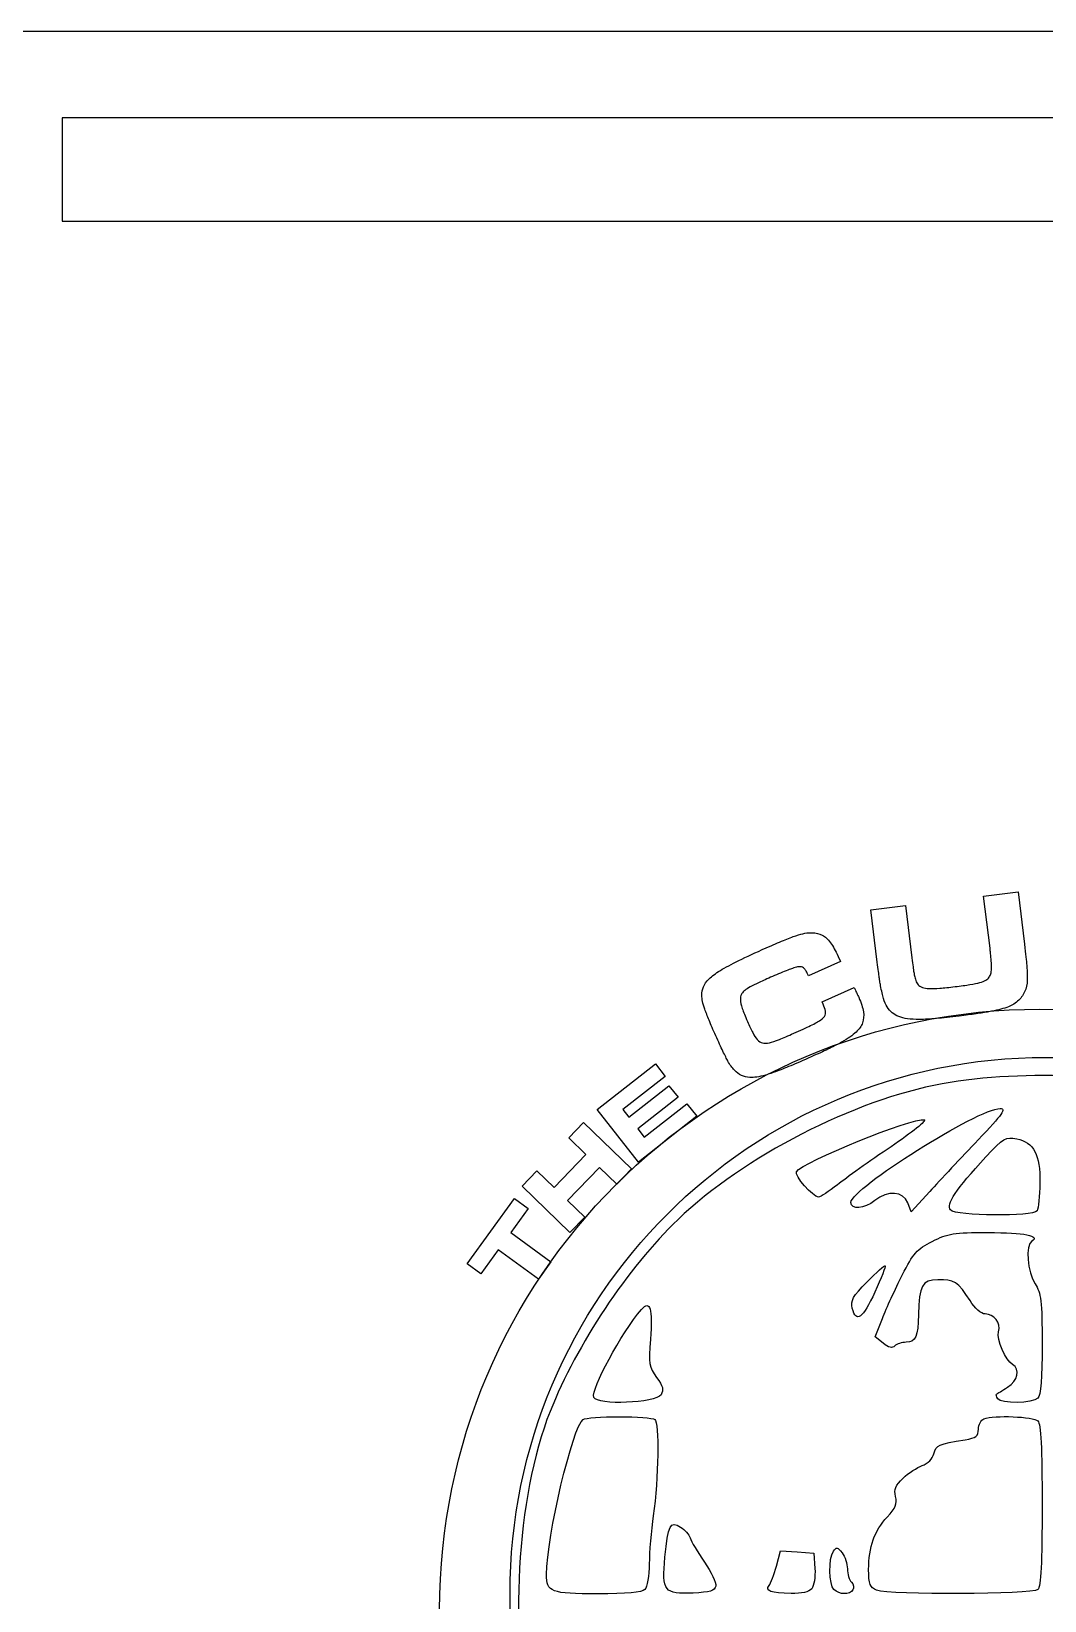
# Model space of a CAD drawing. Extents: x -139 to 87, y -93 to 92.
# Drawn here: x -99.94 to -70.57, y 44.27 to 89.74 of the extents above; entities that cross this region are included whole.
import ezdxf

# ---------------------------------------------------------------- set-up
doc = ezdxf.new("R2010")
doc.units = 0
doc.header["$MEASUREMENT"] = 0
doc.layers.add('LAYER_1', color=7, linetype='CONTINUOUS')

msp = doc.modelspace()

# ---------------------------------------------------------------- linework, layer by layer
at = {"layer": 'LAYER_1', "color": 250}
msp.add_lwpolyline([(-99.0534, 84.2359), (-39.0534, 84.2359), (-39.0534, 87.2359), (-99.0534, 87.2359), (-99.0534, 84.2359)], close=True, dxfattribs=at)
msp.add_ellipse((-70.7059, 44.0067), major_axis=(0, 17.4005), ratio=1, dxfattribs=at)
at = {"layer": 'LAYER_1', "color": 7}
msp.add_ellipse((-70.5297, 44.4765), major_axis=(0, 15.5362), ratio=1, dxfattribs=at)
at = {"layer": 'LAYER_1', "color": 250}
for points, knots in [([(-134.4311, 89.7359), (-134.4311, 89.7359), (-3.6755, 89.7359), (-3.6755, 89.7359), (-3.6755, 89.7359), (-1.1332, 89.7359), (0.9467, 87.656), (0.9467, 85.1137), (0.9467, 85.1137), (0.9467, 85.1137), (0.9467, 4.3582), (0.9467, 4.3582), (0.9467, 4.3582), (0.9467, 1.8158), (-1.1332, -0.2641), (-3.6755, -0.2641), (-3.6755, -0.2641), (-3.6755, -0.2641), (-134.4311, -0.2641), (-134.4311, -0.2641), (-134.4311, -0.2641), (-136.9734, -0.2641), (-139.0533, 1.8158), (-139.0533, 4.3582), (-139.0533, 4.3582), (-139.0533, 4.3582), (-139.0533, 85.1137), (-139.0533, 85.1137), (-139.0533, 85.1137), (-139.0533, 87.656), (-136.9734, 89.7359), (-134.4311, 89.7359)], [0, 0, 0, 0, 0.1111111, 0.1111111, 0.1111111, 0.1111111, 0.2222222, 0.2222222, 0.2222222, 0.2222222, 0.3333333, 0.3333333, 0.3333333, 0.3333333, 0.4444444, 0.4444444, 0.4444444, 0.4444444, 0.5555556, 0.5555556, 0.5555556, 0.5555556, 0.6666667, 0.6666667, 0.6666667, 0.6666667, 0.7777778, 0.7777778, 0.7777778, 0.7777778, 1, 1, 1, 1]), ([(-75.6082, 64.2842), (-75.6082, 64.2842), (-75.4217, 62.7703), (-75.4217, 62.7703), (-75.4217, 62.7703), (-75.4076, 62.6609), (-75.3951, 62.5706), (-75.3861, 62.4993), (-75.3861, 62.4993), (-75.3769, 62.4289), (-75.3687, 62.3717), (-75.3629, 62.3287), (-75.3629, 62.3287), (-75.357, 62.2856), (-75.3521, 62.2516), (-75.348, 62.225), (-75.348, 62.225), (-75.3438, 62.1986), (-75.3397, 62.1754), (-75.3363, 62.1546), (-75.3363, 62.1546), (-75.3323, 62.1348), (-75.3281, 62.1115), (-75.3231, 62.0858), (-75.3231, 62.0858), (-75.2966, 61.9376), (-75.2692, 61.8141), (-75.2394, 61.7155), (-75.2394, 61.7155), (-75.2104, 61.6169), (-75.1756, 61.5357), (-75.135, 61.4719), (-75.135, 61.4719), (-75.0944, 61.4081), (-75.0455, 61.3526), (-74.9867, 61.3061), (-74.9867, 61.3061), (-74.932, 61.2597), (-74.869, 61.2224), (-74.7978, 61.1926), (-74.7978, 61.1926), (-74.7265, 61.1629), (-74.642, 61.1413), (-74.5426, 61.128), (-74.5426, 61.128), (-74.4439, 61.1147), (-74.3262, 61.1089), (-74.1887, 61.1106), (-74.1887, 61.1106), (-74.0512, 61.1123), (-73.8888, 61.1213), (-73.7015, 61.138), (-73.7015, 61.138), (-73.5134, 61.1545), (-73.2955, 61.1786), (-73.0469, 61.2092), (-73.0469, 61.2092), (-72.8614, 61.2316), (-72.6981, 61.2531), (-72.5573, 61.2731), (-72.5573, 61.2731), (-72.4163, 61.2929), (-72.2921, 61.3128), (-72.1851, 61.3318), (-72.1851, 61.3318), (-72.0783, 61.3517), (-71.9822, 61.3717), (-71.8985, 61.3923), (-71.8985, 61.3923), (-71.8148, 61.4131), (-71.7369, 61.4346), (-71.6656, 61.4586), (-71.6656, 61.4586), (-71.5431, 61.5009), (-71.4387, 61.5597), (-71.3516, 61.6368), (-71.3516, 61.6368), (-71.2638, 61.713), (-71.1966, 61.8033), (-71.1486, 61.9086), (-71.1486, 61.9086), (-71.1014, 62.0138), (-71.0757, 62.1298), (-71.0723, 62.2574), (-71.0723, 62.2574), (-71.0724, 62.3038), (-71.0723, 62.346), (-71.0724, 62.3842), (-71.0724, 62.3842), (-71.0732, 62.4223), (-71.0749, 62.4646), (-71.0774, 62.5093), (-71.0774, 62.5093), (-71.0799, 62.5541), (-71.084, 62.6096), (-71.089, 62.675), (-71.089, 62.675), (-71.0948, 62.7404), (-71.1022, 62.8225), (-71.1121, 62.9228), (-71.1121, 62.9228), (-71.1221, 63.0222), (-71.1346, 63.1465), (-71.1495, 63.2948), (-71.1495, 63.2948), (-71.1495, 63.2948), (-71.3358, 64.8087), (-71.3358, 64.8087), (-71.3358, 64.8087), (-71.3358, 64.8087), (-72.3369, 64.6861), (-72.3369, 64.6861), (-72.3369, 64.6861), (-72.3369, 64.6861), (-72.1512, 63.1714), (-72.1512, 63.1714), (-72.1512, 63.1714), (-72.1479, 63.1465), (-72.1446, 63.1126), (-72.1405, 63.071), (-72.1405, 63.071), (-72.1363, 63.0296), (-72.1321, 62.9857), (-72.128, 62.9394), (-72.128, 62.9394), (-72.1238, 62.8921), (-72.1198, 62.8474), (-72.1164, 62.8051), (-72.1164, 62.8051), (-72.1106, 62.7106), (-72.1089, 62.6336), (-72.1106, 62.5756), (-72.1106, 62.5756), (-72.1114, 62.5168), (-72.1173, 62.4687), (-72.128, 62.4322), (-72.128, 62.4322), (-72.1388, 62.3958), (-72.1554, 62.3618), (-72.1786, 62.332), (-72.1786, 62.332), (-72.2009, 62.2996), (-72.2332, 62.2707), (-72.2763, 62.2458), (-72.2763, 62.2458), (-72.3186, 62.2209), (-72.3766, 62.1986), (-72.4503, 62.1787), (-72.4503, 62.1787), (-72.5241, 62.158), (-72.6193, 62.1389), (-72.7362, 62.1199), (-72.7362, 62.1199), (-72.8522, 62.1008), (-72.9964, 62.081), (-73.1662, 62.0602), (-73.1662, 62.0602), (-73.3361, 62.0395), (-73.4827, 62.0238), (-73.6045, 62.0146), (-73.6045, 62.0146), (-73.7264, 62.0047), (-73.8283, 62.0022), (-73.9112, 62.0055), (-73.9112, 62.0055), (-73.994, 62.0088), (-74.0612, 62.0196), (-74.1134, 62.037), (-74.1134, 62.037), (-74.1648, 62.0552), (-74.2061, 62.0809), (-74.236, 62.114), (-74.236, 62.114), (-74.2658, 62.1481), (-74.289, 62.1902), (-74.3055, 62.2408), (-74.3055, 62.2408), (-74.313, 62.2665), (-74.3205, 62.2888), (-74.3263, 62.3096), (-74.3263, 62.3096), (-74.3321, 62.3295), (-74.3371, 62.3527), (-74.3421, 62.3784), (-74.3421, 62.3784), (-74.3478, 62.4033), (-74.3536, 62.4372), (-74.3602, 62.4778), (-74.3602, 62.4778), (-74.3669, 62.5184), (-74.3743, 62.5723), (-74.3843, 62.6394), (-74.3843, 62.6394), (-74.3934, 62.7057), (-74.4058, 62.7902), (-74.4208, 62.8929), (-74.4208, 62.8929), (-74.4208, 62.8929), (-74.6063, 64.4076), (-74.6063, 64.4076), (-74.6063, 64.4076), (-74.6063, 64.4076), (-75.6082, 64.2842), (-75.6082, 64.2842)], [0, 0, 0, 0, 0.0192308, 0.0192308, 0.0192308, 0.0192308, 0.0384615, 0.0384615, 0.0384615, 0.0384615, 0.0576923, 0.0576923, 0.0576923, 0.0576923, 0.0769231, 0.0769231, 0.0769231, 0.0769231, 0.0961538, 0.0961538, 0.0961538, 0.0961538, 0.1153846, 0.1153846, 0.1153846, 0.1153846, 0.1346154, 0.1346154, 0.1346154, 0.1346154, 0.1538462, 0.1538462, 0.1538462, 0.1538462, 0.1730769, 0.1730769, 0.1730769, 0.1730769, 0.1923077, 0.1923077, 0.1923077, 0.1923077, 0.2115385, 0.2115385, 0.2115385, 0.2115385, 0.2307692, 0.2307692, 0.2307692, 0.2307692, 0.25, 0.25, 0.25, 0.25, 0.2692308, 0.2692308, 0.2692308, 0.2692308, 0.2884615, 0.2884615, 0.2884615, 0.2884615, 0.3076923, 0.3076923, 0.3076923, 0.3076923, 0.3269231, 0.3269231, 0.3269231, 0.3269231, 0.3461538, 0.3461538, 0.3461538, 0.3461538, 0.3653846, 0.3653846, 0.3653846, 0.3653846, 0.3846154, 0.3846154, 0.3846154, 0.3846154, 0.4038462, 0.4038462, 0.4038462, 0.4038462, 0.4230769, 0.4230769, 0.4230769, 0.4230769, 0.4423077, 0.4423077, 0.4423077, 0.4423077, 0.4615385, 0.4615385, 0.4615385, 0.4615385, 0.4807692, 0.4807692, 0.4807692, 0.4807692, 0.5, 0.5, 0.5, 0.5, 0.5192308, 0.5192308, 0.5192308, 0.5192308, 0.5384615, 0.5384615, 0.5384615, 0.5384615, 0.5576923, 0.5576923, 0.5576923, 0.5576923, 0.5769231, 0.5769231, 0.5769231, 0.5769231, 0.5961538, 0.5961538, 0.5961538, 0.5961538, 0.6153846, 0.6153846, 0.6153846, 0.6153846, 0.6346154, 0.6346154, 0.6346154, 0.6346154, 0.6538462, 0.6538462, 0.6538462, 0.6538462, 0.6730769, 0.6730769, 0.6730769, 0.6730769, 0.6923077, 0.6923077, 0.6923077, 0.6923077, 0.7115385, 0.7115385, 0.7115385, 0.7115385, 0.7307692, 0.7307692, 0.7307692, 0.7307692, 0.75, 0.75, 0.75, 0.75, 0.7692308, 0.7692308, 0.7692308, 0.7692308, 0.7884615, 0.7884615, 0.7884615, 0.7884615, 0.8076923, 0.8076923, 0.8076923, 0.8076923, 0.8269231, 0.8269231, 0.8269231, 0.8269231, 0.8461538, 0.8461538, 0.8461538, 0.8461538, 0.8653846, 0.8653846, 0.8653846, 0.8653846, 0.8846154, 0.8846154, 0.8846154, 0.8846154, 0.9038462, 0.9038462, 0.9038462, 0.9038462, 0.9230769, 0.9230769, 0.9230769, 0.9230769, 0.9423077, 0.9423077, 0.9423077, 0.9423077, 0.9615385, 0.9615385, 0.9615385, 0.9615385, 1, 1, 1, 1]), ([(-77.0192, 61.6202), (-76.9786, 61.5316), (-76.9504, 61.4561), (-76.933, 61.3957), (-76.933, 61.3957), (-76.9156, 61.3343), (-76.9164, 61.2805), (-76.9347, 61.2341), (-76.9347, 61.2341), (-76.9528, 61.1868), (-76.9951, 61.1404), (-77.0614, 61.0941), (-77.0614, 61.0941), (-77.1278, 61.0477), (-77.2246, 60.9938), (-77.3515, 60.9333), (-77.3515, 60.9333), (-77.479, 60.8728), (-77.6423, 60.7982), (-77.8428, 60.7096), (-77.8428, 60.7096), (-78.0044, 60.6367), (-78.1428, 60.577), (-78.2571, 60.5306), (-78.2571, 60.5306), (-78.3714, 60.4842), (-78.4684, 60.4519), (-78.5479, 60.4345), (-78.5479, 60.4345), (-78.6266, 60.4162), (-78.6946, 60.4154), (-78.7501, 60.4296), (-78.7501, 60.4296), (-78.8056, 60.4436), (-78.8554, 60.476), (-78.8993, 60.5256), (-78.8993, 60.5256), (-78.9432, 60.5746), (-78.9879, 60.6433), (-79.0318, 60.7303), (-79.0318, 60.7303), (-79.0757, 60.8181), (-79.1263, 60.9259), (-79.1826, 61.0543), (-79.1826, 61.0543), (-79.2498, 61.2042), (-79.3003, 61.3294), (-79.3334, 61.4304), (-79.3334, 61.4304), (-79.3674, 61.5307), (-79.3856, 61.6128), (-79.3889, 61.6782), (-79.3889, 61.6782), (-79.3923, 61.7428), (-79.3824, 61.7976), (-79.3583, 61.8406), (-79.3583, 61.8406), (-79.3443, 61.8705), (-79.321, 61.8994), (-79.2895, 61.9285), (-79.2895, 61.9285), (-79.2581, 61.9574), (-79.2125, 61.9898), (-79.1536, 62.0238), (-79.1536, 62.0238), (-79.0948, 62.0586), (-79.0178, 62.0983), (-78.9224, 62.1448), (-78.9224, 62.1448), (-78.8271, 62.1903), (-78.7079, 62.245), (-78.5653, 62.3079), (-78.5653, 62.3079), (-78.4949, 62.3395), (-78.4203, 62.3717), (-78.3416, 62.4049), (-78.3416, 62.4049), (-78.2629, 62.4381), (-78.1875, 62.4687), (-78.1154, 62.4977), (-78.1154, 62.4977), (-78.0434, 62.5259), (-77.982, 62.5499), (-77.9314, 62.569), (-77.9314, 62.569), (-77.8627, 62.5938), (-77.8072, 62.6121), (-77.7624, 62.6237), (-77.7624, 62.6237), (-77.7185, 62.6344), (-77.6821, 62.6394), (-77.6539, 62.6385), (-77.6539, 62.6385), (-77.6265, 62.6378), (-77.6025, 62.632), (-77.5843, 62.6203), (-77.5843, 62.6203), (-77.5653, 62.6096), (-77.5479, 62.5963), (-77.5321, 62.5805), (-77.5321, 62.5805), (-77.5172, 62.5648), (-77.4997, 62.5408), (-77.4816, 62.5093), (-77.4816, 62.5093), (-77.4625, 62.4778), (-77.4393, 62.433), (-77.4103, 62.3768), (-77.4103, 62.3768), (-77.4103, 62.3768), (-76.4881, 62.7869), (-76.4881, 62.7869), (-76.4881, 62.7869), (-76.4881, 62.7869), (-76.5552, 62.9369), (-76.5552, 62.9369), (-76.5552, 62.9369), (-76.6281, 63.1026), (-76.7018, 63.2352), (-76.7756, 63.3346), (-76.7756, 63.3346), (-76.8493, 63.4348), (-76.9297, 63.5069), (-77.0159, 63.5525), (-77.0159, 63.5525), (-77.1028, 63.5972), (-77.2015, 63.6204), (-77.3116, 63.6229), (-77.3116, 63.6229), (-77.373, 63.6254), (-77.441, 63.6196), (-77.5155, 63.6064), (-77.5155, 63.6064), (-77.59, 63.5931), (-77.677, 63.5699), (-77.7782, 63.536), (-77.7782, 63.536), (-77.8792, 63.5028), (-77.9994, 63.4573), (-78.1403, 63.3993), (-78.1403, 63.3993), (-78.2803, 63.342), (-78.4469, 63.27), (-78.6399, 63.1838), (-78.6399, 63.1838), (-78.949, 63.0462), (-79.2124, 62.9244), (-79.4304, 62.8184), (-79.4304, 62.8184), (-79.6475, 62.7123), (-79.8265, 62.617), (-79.9673, 62.5308), (-79.9673, 62.5308), (-80.1074, 62.4455), (-80.2167, 62.3643), (-80.2954, 62.2881), (-80.2954, 62.2881), (-80.3742, 62.2119), (-80.4288, 62.1348), (-80.4603, 62.0568), (-80.4603, 62.0568), (-80.4918, 61.9781), (-80.5067, 61.8945), (-80.5059, 61.8034), (-80.5059, 61.8034), (-80.5059, 61.7528), (-80.4985, 61.6965), (-80.4852, 61.6327), (-80.4852, 61.6327), (-80.4711, 61.5689), (-80.4495, 61.4934), (-80.419, 61.4048), (-80.419, 61.4048), (-80.3883, 61.317), (-80.3468, 61.2101), (-80.2954, 61.0858), (-80.2954, 61.0858), (-80.2432, 60.9607), (-80.1795, 60.8123), (-80.1024, 60.6392), (-80.1024, 60.6392), (-80.0237, 60.4644), (-79.9549, 60.3144), (-79.8953, 60.1892), (-79.8953, 60.1892), (-79.8356, 60.065), (-79.7875, 59.9696), (-79.7527, 59.9025), (-79.7527, 59.9025), (-79.6905, 59.7948), (-79.6276, 59.7078), (-79.5638, 59.6399), (-79.5638, 59.6399), (-79.5, 59.5719), (-79.4312, 59.5214), (-79.3583, 59.4882), (-79.3583, 59.4882), (-79.2854, 59.4542), (-79.2034, 59.436), (-79.113, 59.431), (-79.113, 59.431), (-79.0526, 59.4277), (-78.9854, 59.431), (-78.9125, 59.4418), (-78.9125, 59.4418), (-78.8396, 59.4517), (-78.7551, 59.4709), (-78.6589, 59.499), (-78.6589, 59.499), (-78.5628, 59.5263), (-78.4494, 59.5653), (-78.3192, 59.6142), (-78.3192, 59.6142), (-78.1891, 59.6631), (-78.0367, 59.7244), (-77.8627, 59.7981), (-77.8627, 59.7981), (-77.6879, 59.8719), (-77.4857, 59.9597), (-77.2553, 60.0624), (-77.2553, 60.0624), (-77.083, 60.1395), (-76.9313, 60.2091), (-76.8004, 60.2729), (-76.8004, 60.2729), (-76.6703, 60.3359), (-76.5568, 60.3939), (-76.4607, 60.4477), (-76.4607, 60.4477), (-76.3646, 60.5016), (-76.2817, 60.5522), (-76.2121, 60.6002), (-76.2121, 60.6002), (-76.1425, 60.6491), (-76.082, 60.6963), (-76.0307, 60.7444), (-76.0307, 60.7444), (-75.9429, 60.8273), (-75.8815, 60.9168), (-75.8476, 61.0112), (-75.8476, 61.0112), (-75.8127, 61.1065), (-75.8045, 61.2142), (-75.8226, 61.3344), (-75.8226, 61.3344), (-75.8409, 61.4545), (-75.8856, 61.5929), (-75.9561, 61.7512), (-75.9561, 61.7512), (-75.9627, 61.7652), (-75.9718, 61.7843), (-75.9826, 61.8058), (-75.9826, 61.8058), (-75.9933, 61.8282), (-76.0083, 61.8581), (-76.0257, 61.8937), (-76.0257, 61.8937), (-76.0439, 61.9301), (-76.0663, 61.9765), (-76.0928, 62.0329), (-76.0928, 62.0329), (-76.0928, 62.0329), (-77.0192, 61.6202), (-77.0192, 61.6202)], [0, 0, 0, 0, 0.0149254, 0.0149254, 0.0149254, 0.0149254, 0.0298507, 0.0298507, 0.0298507, 0.0298507, 0.0447761, 0.0447761, 0.0447761, 0.0447761, 0.0597015, 0.0597015, 0.0597015, 0.0597015, 0.0746269, 0.0746269, 0.0746269, 0.0746269, 0.0895522, 0.0895522, 0.0895522, 0.0895522, 0.1044776, 0.1044776, 0.1044776, 0.1044776, 0.119403, 0.119403, 0.119403, 0.119403, 0.1343284, 0.1343284, 0.1343284, 0.1343284, 0.1492537, 0.1492537, 0.1492537, 0.1492537, 0.1641791, 0.1641791, 0.1641791, 0.1641791, 0.1791045, 0.1791045, 0.1791045, 0.1791045, 0.1940299, 0.1940299, 0.1940299, 0.1940299, 0.2089552, 0.2089552, 0.2089552, 0.2089552, 0.2238806, 0.2238806, 0.2238806, 0.2238806, 0.238806, 0.238806, 0.238806, 0.238806, 0.2537313, 0.2537313, 0.2537313, 0.2537313, 0.2686567, 0.2686567, 0.2686567, 0.2686567, 0.2835821, 0.2835821, 0.2835821, 0.2835821, 0.2985075, 0.2985075, 0.2985075, 0.2985075, 0.3134328, 0.3134328, 0.3134328, 0.3134328, 0.3283582, 0.3283582, 0.3283582, 0.3283582, 0.3432836, 0.3432836, 0.3432836, 0.3432836, 0.358209, 0.358209, 0.358209, 0.358209, 0.3731343, 0.3731343, 0.3731343, 0.3731343, 0.3880597, 0.3880597, 0.3880597, 0.3880597, 0.4029851, 0.4029851, 0.4029851, 0.4029851, 0.4179104, 0.4179104, 0.4179104, 0.4179104, 0.4328358, 0.4328358, 0.4328358, 0.4328358, 0.4477612, 0.4477612, 0.4477612, 0.4477612, 0.4626866, 0.4626866, 0.4626866, 0.4626866, 0.4776119, 0.4776119, 0.4776119, 0.4776119, 0.4925373, 0.4925373, 0.4925373, 0.4925373, 0.5074627, 0.5074627, 0.5074627, 0.5074627, 0.5223881, 0.5223881, 0.5223881, 0.5223881, 0.5373134, 0.5373134, 0.5373134, 0.5373134, 0.5522388, 0.5522388, 0.5522388, 0.5522388, 0.5671642, 0.5671642, 0.5671642, 0.5671642, 0.5820896, 0.5820896, 0.5820896, 0.5820896, 0.5970149, 0.5970149, 0.5970149, 0.5970149, 0.6119403, 0.6119403, 0.6119403, 0.6119403, 0.6268657, 0.6268657, 0.6268657, 0.6268657, 0.641791, 0.641791, 0.641791, 0.641791, 0.6567164, 0.6567164, 0.6567164, 0.6567164, 0.6716418, 0.6716418, 0.6716418, 0.6716418, 0.6865672, 0.6865672, 0.6865672, 0.6865672, 0.7014925, 0.7014925, 0.7014925, 0.7014925, 0.7164179, 0.7164179, 0.7164179, 0.7164179, 0.7313433, 0.7313433, 0.7313433, 0.7313433, 0.7462687, 0.7462687, 0.7462687, 0.7462687, 0.761194, 0.761194, 0.761194, 0.761194, 0.7761194, 0.7761194, 0.7761194, 0.7761194, 0.7910448, 0.7910448, 0.7910448, 0.7910448, 0.8059701, 0.8059701, 0.8059701, 0.8059701, 0.8208955, 0.8208955, 0.8208955, 0.8208955, 0.8358209, 0.8358209, 0.8358209, 0.8358209, 0.8507463, 0.8507463, 0.8507463, 0.8507463, 0.8656716, 0.8656716, 0.8656716, 0.8656716, 0.880597, 0.880597, 0.880597, 0.880597, 0.8955224, 0.8955224, 0.8955224, 0.8955224, 0.9104478, 0.9104478, 0.9104478, 0.9104478, 0.9253731, 0.9253731, 0.9253731, 0.9253731, 0.9402985, 0.9402985, 0.9402985, 0.9402985, 0.9552239, 0.9552239, 0.9552239, 0.9552239, 0.9701493, 0.9701493, 0.9701493, 0.9701493, 1, 1, 1, 1]), ([(-72.5914, 29.1468), (-72.7889, 29.1675), (-73.4124, 29.2814), (-73.9768, 29.4001), (-73.9768, 29.4001), (-79.3789, 30.5356), (-84.089, 35.0758), (-85.4059, 40.4169), (-85.4059, 40.4169), (-86.1104, 43.274), (-85.8969, 47.2491), (-84.9043, 49.7562), (-84.9043, 49.7562), (-84.1372, 51.6935), (-82.6598, 53.908), (-81.1953, 55.3152), (-81.1953, 55.3152), (-79.3024, 57.1343), (-76.0925, 58.7819), (-73.5399, 59.2448), (-73.5399, 59.2448), (-71.1223, 59.6832), (-67.938, 59.5074), (-65.8692, 58.8214), (-65.8692, 58.8214), (-64.8198, 58.4734), (-62.6295, 57.3516), (-61.6652, 56.6683), (-61.6652, 56.6683), (-60.526, 55.8611), (-58.9816, 54.3277), (-58.1894, 53.2173), (-58.1894, 53.2173), (-57.0845, 51.6685), (-56.0605, 49.3896), (-55.7126, 47.7053), (-55.7126, 47.7053), (-55.3137, 45.7741), (-55.3272, 42.8344), (-55.7437, 40.9301), (-55.7437, 40.9301), (-56.6634, 36.7245), (-59.4442, 32.9957), (-63.1904, 30.9448), (-63.1904, 30.9448), (-64.8755, 30.0222), (-66.6424, 29.4276), (-68.4167, 29.1858), (-68.4167, 29.1858), (-69.16, 29.0846), (-71.7622, 29.0602), (-72.5914, 29.1468)], [0, 0, 0, 0, 0.0714286, 0.0714286, 0.0714286, 0.0714286, 0.1428571, 0.1428571, 0.1428571, 0.1428571, 0.2142857, 0.2142857, 0.2142857, 0.2142857, 0.2857143, 0.2857143, 0.2857143, 0.2857143, 0.3571429, 0.3571429, 0.3571429, 0.3571429, 0.4285714, 0.4285714, 0.4285714, 0.4285714, 0.5, 0.5, 0.5, 0.5, 0.5714286, 0.5714286, 0.5714286, 0.5714286, 0.6428571, 0.6428571, 0.6428571, 0.6428571, 0.7142857, 0.7142857, 0.7142857, 0.7142857, 0.7857143, 0.7857143, 0.7857143, 0.7857143, 0.8571429, 0.8571429, 0.8571429, 0.8571429, 1, 1, 1, 1]), ([(-83.5367, 58.5029), (-83.5367, 58.5029), (-82.3463, 56.9794), (-82.3463, 56.9794), (-82.3463, 56.9794), (-82.3463, 56.9794), (-80.6512, 58.3037), (-80.6512, 58.3037), (-80.6512, 58.3037), (-80.6512, 58.3037), (-80.9368, 58.6691), (-80.9368, 58.6691), (-80.9368, 58.6691), (-80.9368, 58.6691), (-82.1747, 57.7015), (-82.1747, 57.7015), (-82.1747, 57.7015), (-82.1747, 57.7015), (-82.3642, 57.9437), (-82.3642, 57.9437), (-82.3642, 57.9437), (-82.3642, 57.9437), (-81.1969, 58.8557), (-81.1969, 58.8557), (-81.1969, 58.8557), (-81.1969, 58.8557), (-81.4589, 59.1916), (-81.4589, 59.1916), (-81.4589, 59.1916), (-81.4589, 59.1916), (-82.6266, 58.2795), (-82.6266, 58.2795), (-82.6266, 58.2795), (-82.6266, 58.2795), (-82.7997, 58.5014), (-82.7997, 58.5014), (-82.7997, 58.5014), (-82.7997, 58.5014), (-81.5705, 59.4614), (-81.5705, 59.4614), (-81.5705, 59.4614), (-81.5705, 59.4614), (-81.8509, 59.8204), (-81.8509, 59.8204), (-81.8509, 59.8204), (-81.8509, 59.8204), (-83.5367, 58.5029), (-83.5367, 58.5029)], [0, 0, 0, 0, 0.0769231, 0.0769231, 0.0769231, 0.0769231, 0.1538462, 0.1538462, 0.1538462, 0.1538462, 0.2307692, 0.2307692, 0.2307692, 0.2307692, 0.3076923, 0.3076923, 0.3076923, 0.3076923, 0.3846154, 0.3846154, 0.3846154, 0.3846154, 0.4615385, 0.4615385, 0.4615385, 0.4615385, 0.5384615, 0.5384615, 0.5384615, 0.5384615, 0.6153846, 0.6153846, 0.6153846, 0.6153846, 0.6923077, 0.6923077, 0.6923077, 0.6923077, 0.7692308, 0.7692308, 0.7692308, 0.7692308, 0.8461538, 0.8461538, 0.8461538, 0.8461538, 1, 1, 1, 1]), ([(-76.5762, 56.3193), (-76.3319, 56.514), (-75.6325, 57.0105), (-75.0219, 57.4225), (-75.0219, 57.4225), (-74.4114, 57.8346), (-73.975, 58.1849), (-74.0523, 58.201), (-74.0523, 58.201), (-74.4023, 58.2739), (-77.589, 56.983), (-77.7661, 56.6966), (-77.7661, 56.6966), (-77.8324, 56.5892), (-77.2857, 55.9652), (-77.1251, 55.9652), (-77.1251, 55.9652), (-77.0675, 55.9652), (-76.8204, 56.1245), (-76.5762, 56.3193), (-76.5762, 56.3193), (-76.5762, 56.3193), (-76.5762, 56.3193), (-76.5762, 56.3193)], [0, 0, 0, 0, 0.1428571, 0.1428571, 0.1428571, 0.1428571, 0.2857143, 0.2857143, 0.2857143, 0.2857143, 0.4285714, 0.4285714, 0.4285714, 0.4285714, 0.5714286, 0.5714286, 0.5714286, 0.5714286, 0.7142857, 0.7142857, 0.7142857, 0.7142857, 1, 1, 1, 1]), ([(-72.4958, 57.6235), (-71.7869, 58.3669), (-71.6715, 58.5309), (-71.8573, 58.5309), (-71.8573, 58.5309), (-72.4909, 58.5309), (-76.1833, 56.2089), (-76.1833, 55.8105), (-76.1833, 55.8105), (-76.1833, 55.5914), (-75.8011, 55.6202), (-75.4929, 55.8625), (-75.4929, 55.8625), (-75.1099, 56.1638), (-74.6642, 56.1346), (-74.537, 55.7999), (-74.537, 55.7999), (-74.537, 55.7999), (-74.4352, 55.5321), (-74.4352, 55.5321), (-74.4352, 55.5321), (-74.4352, 55.5321), (-73.8981, 56.1241), (-73.8981, 56.1241), (-73.8981, 56.1241), (-73.6027, 56.4497), (-72.9717, 57.1244), (-72.4958, 57.6235), (-72.4958, 57.6235), (-72.4958, 57.6235), (-72.4958, 57.6235), (-72.4958, 57.6235)], [0, 0, 0, 0, 0.1111111, 0.1111111, 0.1111111, 0.1111111, 0.2222222, 0.2222222, 0.2222222, 0.2222222, 0.3333333, 0.3333333, 0.3333333, 0.3333333, 0.4444444, 0.4444444, 0.4444444, 0.4444444, 0.5555556, 0.5555556, 0.5555556, 0.5555556, 0.6666667, 0.6666667, 0.6666667, 0.6666667, 0.7777778, 0.7777778, 0.7777778, 0.7777778, 1, 1, 1, 1]), ([(-85.719, 56.2776), (-85.719, 56.2776), (-84.3279, 54.9344), (-84.3279, 54.9344), (-84.3279, 54.9344), (-84.3279, 54.9344), (-83.8993, 55.3786), (-83.8993, 55.3786), (-83.8993, 55.3786), (-83.8993, 55.3786), (-84.402, 55.8639), (-84.402, 55.8639), (-84.402, 55.8639), (-84.402, 55.8639), (-83.4773, 56.8214), (-83.4773, 56.8214), (-83.4773, 56.8214), (-83.4773, 56.8214), (-82.9746, 56.3356), (-82.9746, 56.3356), (-82.9746, 56.3356), (-82.9746, 56.3356), (-82.5459, 56.7797), (-82.5459, 56.7797), (-82.5459, 56.7797), (-82.5459, 56.7797), (-83.9369, 58.1234), (-83.9369, 58.1234), (-83.9369, 58.1234), (-83.9369, 58.1234), (-84.3657, 57.6793), (-84.3657, 57.6793), (-84.3657, 57.6793), (-84.3657, 57.6793), (-83.8674, 57.1978), (-83.8674, 57.1978), (-83.8674, 57.1978), (-83.8674, 57.1978), (-84.7915, 56.2403), (-84.7915, 56.2403), (-84.7915, 56.2403), (-84.7915, 56.2403), (-85.2903, 56.7218), (-85.2903, 56.7218), (-85.2903, 56.7218), (-85.2903, 56.7218), (-85.719, 56.2776), (-85.719, 56.2776)], [0, 0, 0, 0, 0.0769231, 0.0769231, 0.0769231, 0.0769231, 0.1538462, 0.1538462, 0.1538462, 0.1538462, 0.2307692, 0.2307692, 0.2307692, 0.2307692, 0.3076923, 0.3076923, 0.3076923, 0.3076923, 0.3846154, 0.3846154, 0.3846154, 0.3846154, 0.4615385, 0.4615385, 0.4615385, 0.4615385, 0.5384615, 0.5384615, 0.5384615, 0.5384615, 0.6153846, 0.6153846, 0.6153846, 0.6153846, 0.6923077, 0.6923077, 0.6923077, 0.6923077, 0.7692308, 0.7692308, 0.7692308, 0.7692308, 0.8461538, 0.8461538, 0.8461538, 0.8461538, 1, 1, 1, 1]), ([(-70.7864, 55.5692), (-70.7466, 55.6336), (-70.7103, 55.9952), (-70.7058, 56.3728), (-70.7058, 56.3728), (-70.696, 57.1977), (-70.8793, 57.5457), (-71.3785, 57.6499), (-71.3785, 57.6499), (-71.6961, 57.7161), (-71.7562, 57.6809), (-72.2713, 57.1253), (-72.2713, 57.1253), (-73.1455, 56.1825), (-73.4322, 55.7536), (-73.2971, 55.5908), (-73.2971, 55.5908), (-73.1474, 55.4104), (-70.8965, 55.3911), (-70.7864, 55.5692), (-70.7864, 55.5692), (-70.7864, 55.5692), (-70.7864, 55.5692), (-70.7864, 55.5692)], [0, 0, 0, 0, 0.1428571, 0.1428571, 0.1428571, 0.1428571, 0.2857143, 0.2857143, 0.2857143, 0.2857143, 0.4285714, 0.4285714, 0.4285714, 0.4285714, 0.5714286, 0.5714286, 0.5714286, 0.5714286, 0.7142857, 0.7142857, 0.7142857, 0.7142857, 1, 1, 1, 1]), ([(-87.3125, 54.0301), (-87.3125, 54.0301), (-86.9138, 53.7401), (-86.9138, 53.7401), (-86.9138, 53.7401), (-86.9138, 53.7401), (-86.4078, 54.4371), (-86.4078, 54.4371), (-86.4078, 54.4371), (-86.4078, 54.4371), (-85.242, 53.5898), (-85.242, 53.5898), (-85.242, 53.5898), (-85.242, 53.5898), (-84.879, 54.0896), (-84.879, 54.0896), (-84.879, 54.0896), (-84.879, 54.0896), (-86.0447, 54.9368), (-86.0447, 54.9368), (-86.0447, 54.9368), (-86.0447, 54.9368), (-85.5387, 55.6333), (-85.5387, 55.6333), (-85.5387, 55.6333), (-85.5387, 55.6333), (-85.9375, 55.9229), (-85.9375, 55.9229), (-85.9375, 55.9229), (-85.9375, 55.9229), (-87.3125, 54.0301), (-87.3125, 54.0301)], [0, 0, 0, 0, 0.1111111, 0.1111111, 0.1111111, 0.1111111, 0.2222222, 0.2222222, 0.2222222, 0.2222222, 0.3333333, 0.3333333, 0.3333333, 0.3333333, 0.4444444, 0.4444444, 0.4444444, 0.4444444, 0.5555556, 0.5555556, 0.5555556, 0.5555556, 0.6666667, 0.6666667, 0.6666667, 0.6666667, 0.7777778, 0.7777778, 0.7777778, 0.7777778, 1, 1, 1, 1]), ([(-70.7646, 50.1359), (-70.6804, 50.22), (-70.6416, 50.7155), (-70.6421, 51.701), (-70.6421, 51.701), (-70.6431, 52.9673), (-70.6676, 53.1804), (-70.8467, 53.4508), (-70.8467, 53.4508), (-71.0691, 53.7867), (-71.1273, 54.5724), (-70.9383, 54.6891), (-70.9383, 54.6891), (-70.6851, 54.8456), (-71.1473, 54.9359), (-72.2099, 54.9374), (-72.2099, 54.9374), (-73.1903, 54.9388), (-73.3746, 54.9095), (-73.8257, 54.6809), (-73.8257, 54.6809), (-74.2684, 54.4566), (-74.3821, 54.3291), (-74.6969, 53.704), (-74.6969, 53.704), (-74.896, 53.3087), (-75.1538, 52.7445), (-75.2697, 52.4504), (-75.2697, 52.4504), (-75.2697, 52.4504), (-75.4805, 51.9156), (-75.4805, 51.9156), (-75.4805, 51.9156), (-75.4805, 51.9156), (-75.251, 51.7298), (-75.251, 51.7298), (-75.251, 51.7298), (-75.0922, 51.6011), (-74.9887, 51.5768), (-74.9148, 51.6507), (-74.9148, 51.6507), (-74.8561, 51.7094), (-74.7068, 51.7574), (-74.583, 51.7574), (-74.583, 51.7574), (-74.3126, 51.7574), (-74.2367, 51.9269), (-74.2231, 52.5612), (-74.2231, 52.5612), (-74.2051, 53.4073), (-74.1253, 53.5512), (-73.6645, 53.5697), (-73.6645, 53.5697), (-73.2006, 53.5883), (-73.0704, 53.504), (-72.73, 52.9648), (-72.73, 52.9648), (-72.5902, 52.7434), (-72.4044, 52.5785), (-72.2947, 52.5785), (-72.2947, 52.5785), (-72.0352, 52.5785), (-71.8367, 52.3175), (-71.9031, 52.0636), (-71.9031, 52.0636), (-71.9634, 51.8331), (-71.7097, 51.2391), (-71.4964, 51.1109), (-71.4964, 51.1109), (-71.2691, 50.9743), (-71.3426, 50.644), (-71.642, 50.4567), (-71.642, 50.4567), (-71.7972, 50.3596), (-71.9404, 50.2692), (-71.9602, 50.2559), (-71.9602, 50.2559), (-71.98, 50.2425), (-71.9656, 50.1824), (-71.9285, 50.1222), (-71.9285, 50.1222), (-71.836, 49.9726), (-70.917, 49.9834), (-70.7645, 50.1359), (-70.7645, 50.1359), (-70.7645, 50.1359), (-70.7646, 50.1359), (-70.7646, 50.1359)], [0, 0, 0, 0, 0.0434783, 0.0434783, 0.0434783, 0.0434783, 0.0869565, 0.0869565, 0.0869565, 0.0869565, 0.1304348, 0.1304348, 0.1304348, 0.1304348, 0.173913, 0.173913, 0.173913, 0.173913, 0.2173913, 0.2173913, 0.2173913, 0.2173913, 0.2608696, 0.2608696, 0.2608696, 0.2608696, 0.3043478, 0.3043478, 0.3043478, 0.3043478, 0.3478261, 0.3478261, 0.3478261, 0.3478261, 0.3913043, 0.3913043, 0.3913043, 0.3913043, 0.4347826, 0.4347826, 0.4347826, 0.4347826, 0.4782609, 0.4782609, 0.4782609, 0.4782609, 0.5217391, 0.5217391, 0.5217391, 0.5217391, 0.5652174, 0.5652174, 0.5652174, 0.5652174, 0.6086957, 0.6086957, 0.6086957, 0.6086957, 0.6521739, 0.6521739, 0.6521739, 0.6521739, 0.6956522, 0.6956522, 0.6956522, 0.6956522, 0.7391304, 0.7391304, 0.7391304, 0.7391304, 0.7826087, 0.7826087, 0.7826087, 0.7826087, 0.826087, 0.826087, 0.826087, 0.826087, 0.8695652, 0.8695652, 0.8695652, 0.8695652, 0.9130435, 0.9130435, 0.9130435, 0.9130435, 1, 1, 1, 1]), ([(-75.4885, 53.2133), (-75.3039, 53.6144), (-75.1681, 53.9579), (-75.1868, 53.9765), (-75.1868, 53.9765), (-75.2055, 53.9952), (-75.4433, 53.7845), (-75.7153, 53.5083), (-75.7153, 53.5083), (-76.129, 53.0883), (-76.199, 52.9628), (-76.1434, 52.741), (-76.1434, 52.741), (-76.0339, 52.305), (-75.8433, 52.4425), (-75.4885, 53.2133)], [0, 0, 0, 0, 0.2, 0.2, 0.2, 0.2, 0.4, 0.4, 0.4, 0.4, 0.6, 0.6, 0.6, 0.6, 1, 1, 1, 1]), ([(-81.688, 50.2393), (-81.602, 50.3762), (-81.6308, 50.4864), (-81.8191, 50.741), (-81.8191, 50.741), (-82.0393, 51.039), (-82.0548, 51.1354), (-81.9969, 51.8486), (-81.9969, 51.8486), (-81.9255, 52.7277), (-82.0072, 52.9989), (-82.2559, 52.7091), (-82.2559, 52.7091), (-82.8368, 52.0326), (-83.7252, 50.3934), (-83.6363, 50.162), (-83.6363, 50.162), (-83.5447, 49.9232), (-81.8444, 49.9907), (-81.688, 50.2393)], [0, 0, 0, 0, 0.1666667, 0.1666667, 0.1666667, 0.1666667, 0.3333333, 0.3333333, 0.3333333, 0.3333333, 0.5, 0.5, 0.5, 0.5, 0.6666667, 0.6666667, 0.6666667, 0.6666667, 1, 1, 1, 1]), ([(-82.1563, 44.5939), (-82.0886, 44.6617), (-82.0318, 44.9961), (-82.03, 45.338), (-82.03, 45.338), (-82.0283, 45.6795), (-81.977, 46.3052), (-81.9161, 46.7286), (-81.9161, 46.7286), (-81.7599, 47.8139), (-81.7337, 49.4307), (-81.8707, 49.5236), (-81.8707, 49.5236), (-81.9319, 49.5651), (-82.3975, 49.5991), (-82.9056, 49.5991), (-82.9056, 49.5991), (-83.4136, 49.5991), (-83.8822, 49.5651), (-83.9468, 49.5236), (-83.9468, 49.5236), (-84.248, 49.3306), (-85.0068, 46.12), (-85.0089, 45.0301), (-85.0089, 45.0301), (-85.0098, 44.5191), (-84.8813, 44.4707), (-83.5213, 44.4707), (-83.5213, 44.4707), (-82.6923, 44.4707), (-82.2386, 44.5117), (-82.1564, 44.5939), (-82.1564, 44.5939), (-82.1564, 44.5939), (-82.1563, 44.5939), (-82.1563, 44.5939)], [0, 0, 0, 0, 0.1, 0.1, 0.1, 0.1, 0.2, 0.2, 0.2, 0.2, 0.3, 0.3, 0.3, 0.3, 0.4, 0.4, 0.4, 0.4, 0.5, 0.5, 0.5, 0.5, 0.6, 0.6, 0.6, 0.6, 0.7, 0.7, 0.7, 0.7, 0.8, 0.8, 0.8, 0.8, 1, 1, 1, 1]), ([(-70.7646, 44.5939), (-70.6761, 44.6824), (-70.6414, 45.3693), (-70.6414, 47.0365), (-70.6414, 47.0365), (-70.6414, 48.7036), (-70.6761, 49.3905), (-70.7646, 49.479), (-70.7646, 49.479), (-70.892, 49.6065), (-72.0365, 49.6511), (-72.3264, 49.5399), (-72.3264, 49.5399), (-72.4157, 49.5056), (-72.4887, 49.3692), (-72.4887, 49.2367), (-72.4887, 49.2367), (-72.4887, 49.0377), (-72.5557, 48.9849), (-72.8736, 48.9338), (-72.8736, 48.9338), (-73.6462, 48.8096), (-73.7171, 48.778), (-73.7794, 48.5298), (-73.7794, 48.5298), (-73.8155, 48.386), (-73.9566, 48.2408), (-74.1145, 48.1848), (-74.1145, 48.1848), (-74.2646, 48.1316), (-74.5155, 47.968), (-74.6722, 47.8213), (-74.6722, 47.8213), (-74.8957, 47.6119), (-74.9426, 47.4973), (-74.8901, 47.2882), (-74.8901, 47.2882), (-74.8377, 47.0794), (-74.8901, 46.9511), (-75.1304, 46.6955), (-75.1304, 46.6955), (-75.5055, 46.2971), (-75.6702, 45.8318), (-75.6702, 45.1705), (-75.6702, 45.1705), (-75.6702, 44.7467), (-75.6346, 44.655), (-75.4393, 44.5765), (-75.4393, 44.5765), (-75.0744, 44.4299), (-70.9132, 44.4453), (-70.7646, 44.5939), (-70.7646, 44.5939), (-70.7646, 44.5939), (-70.7646, 44.5939), (-70.7646, 44.5939)], [0, 0, 0, 0, 0.0666667, 0.0666667, 0.0666667, 0.0666667, 0.1333333, 0.1333333, 0.1333333, 0.1333333, 0.2, 0.2, 0.2, 0.2, 0.2666667, 0.2666667, 0.2666667, 0.2666667, 0.3333333, 0.3333333, 0.3333333, 0.3333333, 0.4, 0.4, 0.4, 0.4, 0.4666667, 0.4666667, 0.4666667, 0.4666667, 0.5333333, 0.5333333, 0.5333333, 0.5333333, 0.6, 0.6, 0.6, 0.6, 0.6666667, 0.6666667, 0.6666667, 0.6666667, 0.7333333, 0.7333333, 0.7333333, 0.7333333, 0.8, 0.8, 0.8, 0.8, 0.8666667, 0.8666667, 0.8666667, 0.8666667, 1, 1, 1, 1]), ([(-80.1037, 44.695), (-80.0856, 44.7902), (-80.2325, 45.1031), (-80.4301, 45.3905), (-80.4301, 45.3905), (-80.6278, 45.6778), (-80.8149, 45.9927), (-80.8458, 46.0901), (-80.8458, 46.0901), (-80.8767, 46.1875), (-81.0011, 46.3291), (-81.1221, 46.4047), (-81.1221, 46.4047), (-81.4217, 46.5919), (-81.4891, 46.4618), (-81.5766, 45.5271), (-81.5766, 45.5271), (-81.6685, 44.547), (-81.5934, 44.4517), (-80.7607, 44.4919), (-80.7607, 44.4919), (-80.2719, 44.5155), (-80.1295, 44.5596), (-80.1037, 44.695), (-80.1037, 44.695), (-80.1037, 44.695), (-80.1037, 44.695), (-80.1037, 44.695)], [0, 0, 0, 0, 0.125, 0.125, 0.125, 0.125, 0.25, 0.25, 0.25, 0.25, 0.375, 0.375, 0.375, 0.375, 0.5, 0.5, 0.5, 0.5, 0.625, 0.625, 0.625, 0.625, 0.75, 0.75, 0.75, 0.75, 1, 1, 1, 1]), ([(-77.3186, 44.6171), (-77.2518, 44.6976), (-77.2115, 44.9632), (-77.229, 45.2072), (-77.229, 45.2072), (-77.229, 45.2072), (-77.261, 45.651), (-77.261, 45.651), (-77.261, 45.651), (-77.261, 45.651), (-77.743, 45.6821), (-77.743, 45.6821), (-77.743, 45.6821), (-77.743, 45.6821), (-78.2251, 45.7131), (-78.2251, 45.7131), (-78.2251, 45.7131), (-78.2251, 45.7131), (-78.3432, 45.2715), (-78.3432, 45.2715), (-78.3432, 45.2715), (-78.4082, 45.0287), (-78.5049, 44.7767), (-78.5582, 44.7117), (-78.5582, 44.7117), (-78.6874, 44.5539), (-78.5082, 44.489), (-77.915, 44.4789), (-77.915, 44.4789), (-77.6204, 44.4738), (-77.3939, 44.5263), (-77.3186, 44.6171), (-77.3186, 44.6171), (-77.3186, 44.6171), (-77.3186, 44.6171), (-77.3186, 44.6171)], [0, 0, 0, 0, 0.1, 0.1, 0.1, 0.1, 0.2, 0.2, 0.2, 0.2, 0.3, 0.3, 0.3, 0.3, 0.4, 0.4, 0.4, 0.4, 0.5, 0.5, 0.5, 0.5, 0.6, 0.6, 0.6, 0.6, 0.7, 0.7, 0.7, 0.7, 0.8, 0.8, 0.8, 0.8, 1, 1, 1, 1]), ([(-76.1265, 44.5823), (-76.0886, 44.6437), (-76.109, 44.7453), (-76.1718, 44.8081), (-76.1718, 44.8081), (-76.2346, 44.871), (-76.286, 45.0428), (-76.286, 45.1901), (-76.286, 45.1901), (-76.286, 45.3374), (-76.3544, 45.5475), (-76.4379, 45.6571), (-76.4379, 45.6571), (-76.5695, 45.8295), (-76.6038, 45.8356), (-76.693, 45.7023), (-76.693, 45.7023), (-76.8363, 45.4881), (-76.8249, 44.7429), (-76.676, 44.5939), (-76.676, 44.5939), (-76.5224, 44.4404), (-76.2182, 44.434), (-76.1265, 44.5824), (-76.1265, 44.5824), (-76.1265, 44.5824), (-76.1265, 44.5823), (-76.1265, 44.5823)], [0, 0, 0, 0, 0.125, 0.125, 0.125, 0.125, 0.25, 0.25, 0.25, 0.25, 0.375, 0.375, 0.375, 0.375, 0.5, 0.5, 0.5, 0.5, 0.625, 0.625, 0.625, 0.625, 0.75, 0.75, 0.75, 0.75, 1, 1, 1, 1])]:
    msp.add_open_spline(points, degree=3, knots=knots, dxfattribs=at)

doc.saveas('drawing.dxf')
